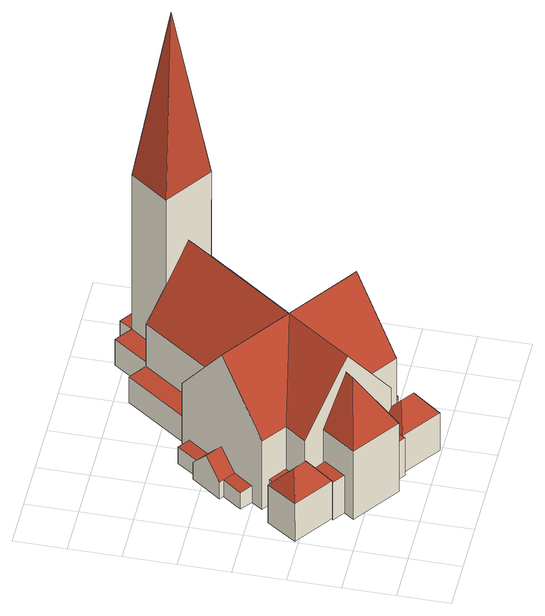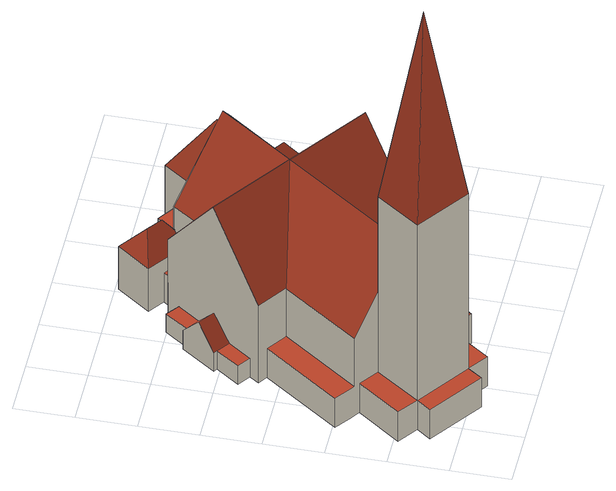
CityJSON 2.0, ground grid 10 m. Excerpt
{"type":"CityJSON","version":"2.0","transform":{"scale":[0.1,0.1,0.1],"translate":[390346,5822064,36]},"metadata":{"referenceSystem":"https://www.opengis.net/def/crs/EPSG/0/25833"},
"CityObjects":{
"building1":{"type":"Building","attributes":{"FOLIE":"011","OAR":"1141","LFD":"002","HNR":"19","STR":"01250","GMDE":"001","KREIS":"00","RBEZ":"0","LAND":"11","Kachel":"2300024000","TexVersion":1,"H_Trauf_Max":80,"H_Trauf_Min":40.7,"H_First_Max":118.75,"H_First_Min":40.7,"ANZ_LOC":1,"EIG_KL_PV":2,"EIG_KL_ST":1,"DENKMALART":"Baudenkmal","function":"1141","roofType":"1130","measuredHeight":82},"address":[{"locality":"Berlin","thoroughfareNumber":"19","thoroughfareName":"Feldstr."}],"geometry":[{"type":"MultiSurface","lod":"2","boundaries":[[[0,1,2,3]],[[4,5,6,7]],[[8,9,10,11,12,13,14,15,16,17,18,19,20,21,22,23,24,25,26,27,28,29,30,31,32,33,34,35,36,37,38,39,40,41,42,43,44,45,46,47,48,49,50,51,52,53,54,55,56,57,58,59,60,61,62,63,64]],[[65,66,67,68,69,70,71,72,73,74,75,76,77,78,79,80,81,82,83,84,85,86,87,88,89,90,91,92]],[[73,72,71,70,93,94,95,96,97,98,99,100]],[[101,31,30,102,103,104,105,106,107,108,109,110,40,39,111,112,113,114,115]],[[116,59,58,57,117,118,119,120]],[[56,55,54,121,122,118,117,57]],[[31,101,123,32]],[[13,124,125,14]],[[33,126,127,34]],[[35,128,129,36]],[[130,78,77,5,4]],[[131,3,2,90,89]],[[23,132,133,134,24]],[[22,135,132,23]],[[21,136,137,135,22]],[[138,42,41,139]],[[32,123,126,33]],[[140,124,13,12]],[[141,64,63,142]],[[12,11,143,140]],[[9,144,145,10]],[[25,146,147,26]],[[24,134,133,146,25]],[[20,148,137,136,21]],[[19,149,148,20]],[[150,151,133,152,153,154,155,156]],[[157,158,137,159,160,161,162,163,164]],[[165,166,0,3,131]],[[4,7,167,130]],[[28,168,169,29]],[[60,170,171,172,173,61]],[[174,17,16,175,176]],[[37,36,129,177,178,38]],[[144,9,8,64,141]],[[10,145,179,143,11]],[[180,181,182,183,51,50]],[[53,184,121,54]],[[47,185,186,187,188,48]],[[43,189,190,191,192,44]],[[38,178,177,112,111,39]],[[128,35,34,127,193]],[[137,158,157,153,152,133]],[[194,195,155,154,164,163,162]],[[196,197,198,199,200,201,202]],[[203,204,67,66,65,205,206,207,208,209,210]],[[199,198,197,105,104,103,102,30,29,169,211]],[[212,213,214,215,176,175,16,15,216,217,218]],[[107,204,203,210,219,139,41,40,110,109,108]],[[52,220,221,184,53]],[[222,223,49,48,188,187]],[[99,98,97,224,171,170,60,59,116,120]],[[42,138,225,208,207,206,190,189,43]],[[214,213,212,226,227,228]],[[96,95,94,93,229,230,231,62,61,173,172,232]],[[0,166,87,86,85,84,181,180,50,49,223,222,1]],[[82,81,80,167,7,6,221,220,52,51,183,182]],[[46,45,44,192,191,186,185,47]],[[151,150,156,155,233,196,202,201,200,234,168,28,27,26,147,235]],[[226,236,162,161,160,159,237,149,19,18,17,174,238,228,227]],[[142,63,62,231,230,229,239,240,218,217,216,15,14,125,241,242,243]],[[164,244,157]],[[243,242,179,145,144]],[[245,246,118,122,121]],[[5,77,76,75,74,247,245,121]],[[206,205,248,249,190]],[[191,249,248,250,186]],[[99,120,246,245,247,74,73,100]],[[91,90,2,186,250,248,205,65,92]],[[199,211,169,168,234,200]],[[176,215,214,228,238,174]],[[251,197,196,233,155,195,252,253]],[[212,254,253,252,195,194,162,236,226]],[[123,101,115,126]],[[113,112,177,129]],[[125,124,140,241]],[[144,141,142,243]],[[235,147,146,133,151]],[[137,148,149,237,159]],[[153,244,154]],[[157,244,153]],[[154,244,164]],[[187,186,2,1,222]],[[6,5,121,184,221]],[[132,135,137,133]],[[130,167,80,79,78]],[[89,88,87,166,165,131]],[[204,253,68,67]],[[251,253,106,105,197]],[[253,254,212,218,240]],[[181,255,182]],[[83,255,181,84]],[[83,82,182,255]],[[119,118,246,120]],[[249,191,190]],[[225,138,139,219,210,209,208]],[[171,224,97,96,232,172]],[[253,256,93,70,69,68]],[[204,107,106,253]],[[240,239,229,93,256,253]],[[115,114,193,127,126]],[[113,129,128,193,114]],[[241,140,143,179,242]]],"semantics":{"surfaces":[{"type":"GroundSurface"},{"type":"WallSurface"},{"type":"RoofSurface"}],"values":[0,0,0,1,1,1,1,1,1,1,1,1,1,1,1,1,1,1,1,1,1,1,1,1,1,1,1,1,1,1,1,1,1,1,1,1,1,1,1,1,1,1,1,1,1,1,1,1,1,1,1,1,1,1,1,1,1,1,1,1,1,1,2,2,2,2,2,2,2,2,2,2,2,2,2,2,2,2,2,2,2,2,2,2,2,2,2,2,2,2,2,2,2,2,2,2,2,2,2,2,2,2,2,2]}}]}
},
"vertices":[
[215,114,96],[215,115,98],[245,92,98],[244,93,96],[104,193,96],[103,193,98],[126,179,98],[125,178,96],[76,331,8],[95,357,8],[87,363,8],[129,420,8],[136,415,8],[164,454,8],[186,438,8],[197,454,8],[211,444,8],[303,573,8],[325,557,8],[343,544,8],[395,618,8],[428,594,8],[445,619,8],[535,555,8],[517,531,8],[550,507,8],[497,434,8],[515,422,8],[539,404,8],[447,275,8],[462,265,8],[451,249,8],[472,234,8],[444,195,8],[450,191,8],[409,133,8],[403,137,8],[387,114,8],[376,99,8],[355,115,8],[340,94,8],[325,105,8],[308,81,8],[334,62,8],[293,5,8],[267,24,8],[234,48,8],[220,58,8],[216,52,8],[186,73,8],[172,54,8],[83,118,8],[96,137,8],[74,153,8],[77,156,8],[63,166,8],[28,191,8],[4,208,8],[30,246,8],[44,265,8],[70,247,8],[89,273,8],[75,283,8],[90,304,8],[68,320,8],[262,87,122],[262,87,124],[262,87,171],[178,148,310],[166,156,292],[93,208,171],[93,208,124],[93,208,122],[93,208,120],[94,207,120],[95,207,119],[101,202,107],[107,198,98],[107,198,70],[122,187,70],[129,183,70],[129,183,104],[129,183,171],[174,151,275],[218,119,171],[218,119,104],[218,119,98],[218,119,70],[221,117,70],[248,97,70],[248,97,98],[252,95,104],[259,90,116],[122,249,171],[122,249,105],[122,249,88],[122,249,70],[104,223,70],[104,223,88],[104,223,98],[100,218,105],[451,249,47],[462,265,47],[462,265,70],[462,265,98],[462,265,171],[401,179,310],[340,94,171],[340,94,98],[340,94,70],[340,94,47],[355,115,30],[355,115,47],[382,152,47],[402,181,87],[423,210,47],[44,265,70],[4,208,70],[4,208,98],[31,247,98],[44,265,98],[77,156,98],[63,166,98],[472,234,47],[164,454,47],[186,438,47],[444,195,47],[450,191,47],[409,133,47],[403,137,47],[103,193,70],[245,92,70],[535,555,70],[517,531,70],[517,531,47],[445,619,70],[428,594,47],[428,594,70],[308,81,70],[325,105,70],[136,415,47],[68,320,47],[90,304,47],[129,420,47],[95,357,47],[87,363,47],[550,507,70],[497,434,70],[395,618,70],[343,544,70],[465,457,98],[465,457,70],[517,531,238],[517,531,440],[465,457,440],[465,457,238],[465,457,164],[428,594,440],[428,594,385],[375,521,70],[375,521,98],[375,521,178],[375,521,235],[375,521,385],[375,521,440],[218,112,70],[215,114,70],[125,178,70],[539,404,70],[447,275,70],[70,247,10],[70,247,70],[89,273,70],[89,273,10],[303,573,70],[211,444,10],[211,444,70],[376,99,47],[376,99,30],[108,392,87],[172,54,98],[172,54,171],[83,118,171],[83,118,98],[74,153,98],[220,58,70],[220,58,98],[216,52,98],[216,52,47],[334,62,70],[334,62,98],[293,5,98],[293,5,70],[429,162,87],[410,497,292],[421,489,310],[506,428,171],[413,299,171],[413,299,87],[413,299,70],[506,428,70],[506,428,87],[506,428,98],[291,128,87],[291,128,171],[263,89,122],[275,105,98],[275,105,87],[275,105,70],[287,123,70],[291,128,70],[415,298,70],[245,420,171],[245,420,105],[245,420,70],[240,423,70],[197,454,47],[197,454,70],[197,454,171],[293,127,70],[96,137,58],[96,137,98],[186,73,98],[186,73,47],[100,226,70],[277,103,70],[337,549,171],[337,549,105],[337,549,70],[75,283,171],[75,283,70],[75,283,47],[118,252,70],[494,437,191],[508,427,70],[492,438,70],[346,542,186],[366,528,70],[333,552,70],[84,295,191],[136,368,310],[158,399,47],[138,370,87],[117,341,47],[446,526,828],[73,202,141],[48,219,141],[92,207,122],[265,69,141],[289,51,141],[245,64,122],[393,296,191],[412,476,310],[268,274,310],[247,404,186],[162,135,275],[139,252,186]
]}
